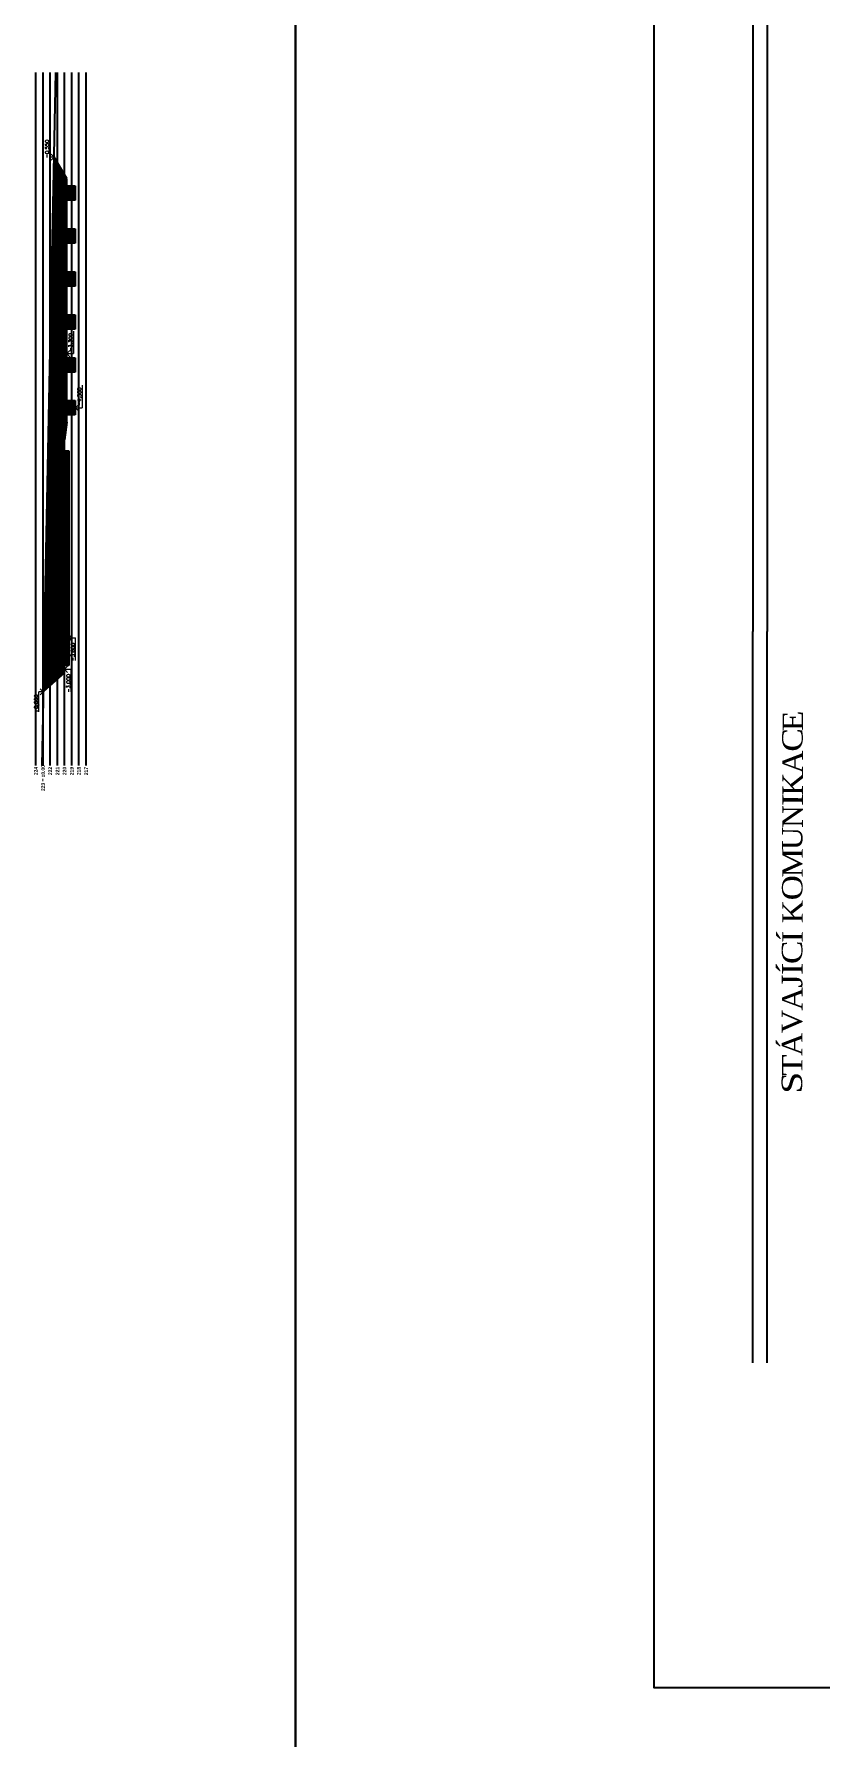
# Model space of a CAD drawing. Header units: millimetres. Extents: x -51 to 2999949, y -1641567 to 415040.
# Drawn here: x 1153430 to 1263304, y 51962 to 289869 of the extents above; entities that cross this region are included whole.
import ezdxf

# ---------------------------------------------------------------- set-up
doc = ezdxf.new("R2010")
doc.units = ezdxf.units.MM
doc.header["$LTSCALE"] = 75
doc.header["$MEASUREMENT"] = 0
doc.layers.get('0').update_dxf_attribs({"linetype": 'CONTINUOUS'})
for name, color, linetype in [('DNO', 210, 'CONTINUOUS'), ('TEXT hloubky ŘEZ', 255, 'CONTINUOUS'), ('ŘEZ bílá', 251, 'CONTINUOUS'), ('ŘEZ červená', 10, 'CONTINUOUS'), ('šrafy', 90, 'CONTINUOUS')]:
    doc.layers.add(name, color=color, linetype=linetype)
doc.layers.add('dělící čára', color=140, linetype='CONTINUOUS', lineweight=30)
doc.layers.add('texty', color=255, linetype='CONTINUOUS', lineweight=15)
doc.styles.add('romans', font='romans.shx')
doc.styles.add('TIMESNEWROMAN', font='times.ttf')
doc.styles.add('ŘEZ HLOUBKY', font='ariblk.ttf', dxfattribs={"width": 0.75, "height": 500})
pattern_1 = [(45, (-22901.95, 0), (-132.582521, 132.582521), [])]

# ---------------------------------------------------------------- blocks, each defined once
blk = doc.blocks.new('*U12')
at = {"layer": 'DNO'}
for p, q in [((-600, 1000), (600, 1000)), ((600, 1000), (600, -1000)), ((600, -1000), (-600, -1000))]:
    blk.add_line(p, q, dxfattribs=at)
blk = doc.blocks.new('*U13')
at = {"layer": 'DNO', "color": 0, "linetype": 'ByBlock', "lineweight": -2, "transparency": 16777216}
for p in [(0, 0), (0, -6000), (0, -12000), (0, -18000), (0, -24000), (0, -30000)]:
    blk.add_blockref('*U12', p, dxfattribs=at)

msp = doc.modelspace()

# ---------------------------------------------------------------- hatches: boundary and pattern name
at = {"layer": 'šrafy'}
h = msp.add_hatch(dxfattribs=at)
h.set_pattern_fill('ANSI31', color=256, scale=1500)
h.set_pattern_definition(pattern_1)
h.paths.add_polyline_path([(1156687.4269, 271924.1818), (1156244.2, 272687.8564), (1155687.4269, 245573.6917), (1155687.4269, 198903.3452), (1156687.4269, 199793.8214)])
h = msp.add_hatch(dxfattribs=at)
h.set_pattern_fill('ANSI31', color=256, scale=1500)
h.set_pattern_definition(pattern_1)
h.paths.add_polyline_path([(1157687.4269, 233234.2977), (1156880.3738, 234041.3508), (1157687.4269, 235239.076), (1157687.4269, 270201.194), (1156687.4269, 271924.1818), (1156687.4269, 199793.8214), (1157687.4269, 200684.2977)])
h = msp.add_hatch(dxfattribs=at)
h.set_pattern_fill('ANSI31', color=256, scale=1500)
h.set_pattern_definition(pattern_1)
h.paths.add_polyline_path([(1157987.4269, 269684.2977), (1157687.4269, 270201.194), (1157687.4269, 235239.076), (1157987.4269, 235684.2977)])
h = msp.add_hatch(dxfattribs=at)
h.set_pattern_fill('ANSI31', color=256, scale=1500)
h.set_pattern_definition(pattern_1)
h.paths.add_polyline_path([(1158687.4269, 268684.2977), (1157987.4269, 268684.2977), (1157987.4269, 266684.2977), (1158687.4269, 266684.2977)])
h = msp.add_hatch(dxfattribs=at)
h.set_pattern_fill('ANSI31', color=256, scale=1500)
h.set_pattern_definition(pattern_1)
h.paths.add_polyline_path([(1159187.4269, 268684.2977), (1158687.4269, 268684.2977), (1158687.4269, 266684.2977), (1159187.4269, 266684.2977)])
h = msp.add_hatch(dxfattribs=at)
h.set_pattern_fill('ANSI31', color=256, scale=1500)
h.set_pattern_definition(pattern_1)
h.paths.add_polyline_path([(1158687.4269, 262684.2977), (1157987.4269, 262684.2977), (1157987.4269, 260684.2977), (1158687.4269, 260684.2977)])
h = msp.add_hatch(dxfattribs=at)
h.set_pattern_fill('ANSI31', color=256, scale=1500)
h.set_pattern_definition(pattern_1)
h.paths.add_polyline_path([(1159187.4269, 262684.2977), (1158687.4269, 262684.2977), (1158687.4269, 260684.2977), (1159187.4269, 260684.2977)])
h = msp.add_hatch(dxfattribs=at)
h.set_pattern_fill('ANSI31', color=256, scale=1500)
h.set_pattern_definition(pattern_1)
h.paths.add_polyline_path([(1158687.4269, 256684.2977), (1157987.4269, 256684.2977), (1157987.4269, 254684.2977), (1158687.4269, 254684.2977)])
h = msp.add_hatch(dxfattribs=at)
h.set_pattern_fill('ANSI31', color=256, scale=1500)
h.set_pattern_definition(pattern_1)
h.paths.add_polyline_path([(1159187.4269, 256684.2977), (1158687.4269, 256684.2977), (1158687.4269, 254684.2977), (1159187.4269, 254684.2977)])
h = msp.add_hatch(dxfattribs=at)
h.set_pattern_fill('ANSI31', color=256, scale=1500)
h.set_pattern_definition(pattern_1)
h.paths.add_polyline_path([(1158687.4269, 250684.2977), (1157987.4269, 250684.2977), (1157987.4269, 248684.2977), (1158687.4269, 248684.2977)])
h = msp.add_hatch(dxfattribs=at)
h.set_pattern_fill('ANSI31', color=256, scale=1500)
h.set_pattern_definition(pattern_1)
h.paths.add_polyline_path([(1159187.4269, 250684.2977), (1158687.4269, 250684.2977), (1158687.4269, 248684.2977), (1159187.4269, 248684.2977)])
h = msp.add_hatch(dxfattribs=at)
h.set_pattern_fill('ANSI31', color=256, scale=1500)
h.set_pattern_definition(pattern_1)
h.paths.add_polyline_path([(1155687.4269, 245573.6917), (1154711.2292, 198034.0643), (1155687.4269, 198903.3452)])
h = msp.add_hatch(dxfattribs=at)
h.set_pattern_fill('ANSI31', color=256, scale=1500)
h.set_pattern_definition(pattern_1)
h.paths.add_polyline_path([(1158687.4269, 244684.2977), (1157987.4269, 244684.2977), (1157987.4269, 242684.2977), (1158687.4269, 242684.2977)])
h = msp.add_hatch(dxfattribs=at)
h.set_pattern_fill('ANSI31', color=256, scale=1500)
h.set_pattern_definition(pattern_1)
h.paths.add_polyline_path([(1159187.4269, 244684.2977), (1158687.4269, 244684.2977), (1158687.4269, 242684.2977), (1159187.4269, 242684.2977)])
h = msp.add_hatch(dxfattribs=at)
h.set_pattern_fill('ANSI31', color=256, scale=1500)
h.set_pattern_definition(pattern_1)
h.paths.add_polyline_path([(1158687.4269, 238684.2977), (1157987.4269, 238684.2977), (1157987.4269, 236684.2977), (1158687.4269, 236684.2977)])
h = msp.add_hatch(dxfattribs=at)
h.set_pattern_fill('ANSI31', color=256, scale=1500)
h.set_pattern_definition(pattern_1)
h.paths.add_polyline_path([(1159187.4269, 238684.2977), (1158687.4269, 238684.2977), (1158687.4269, 236684.2977), (1159187.4269, 236684.2977)])
h = msp.add_hatch(dxfattribs=at)
h.set_pattern_fill('ANSI31', color=256, scale=1500)
h.set_pattern_definition(pattern_1)
h.paths.add_polyline_path([(1157987.4269, 235684.2977), (1157687.4269, 235239.076), (1157687.4269, 233234.2977)])
h = msp.add_hatch(dxfattribs=at)
h.set_pattern_fill('ANSI31', color=256, scale=1500)
h.set_pattern_definition(pattern_1)
h.paths.add_polyline_path([(1157687.4269, 235239.076), (1156880.3738, 234041.3508), (1157687.4269, 233234.2977)], flags=17)
h = msp.add_hatch(dxfattribs=at)
h.set_pattern_fill('ANSI31', color=256, scale=1500)
h.set_pattern_definition(pattern_1)
h.paths.add_polyline_path([(1158287.4269, 231684.2977), (1157687.4269, 231684.2977), (1157687.4269, 201684.2977), (1158287.4269, 201684.2977)])

# ---------------------------------------------------------------- linework, layer by layer
msp.add_lwpolyline([(1239948.9938, 356001.2066), (1239948.9938, 59001.2066), (1449948.9938, 59001.2066), (1449948.9938, 356001.2066)], close=True)
for points in [[(1253799.0401, 302519.0837), (1253799.0401, 206459.2977), (1253901.9177, 206459.2977)], [(1255779.3872, 302519.0837), (1255779.3872, 206459.2977), (1255882.2648, 206459.2977)], [(1253799.0401, 104355.573), (1253799.0401, 206459.2977), (1253901.9177, 206459.2977)], [(1255779.3872, 104355.573), (1255779.3872, 206459.2977), (1255882.2648, 206459.2977)]]:
    msp.add_lwpolyline(points)
at = {"layer": 'DNO'}
for p, q in [((1157987.4269, 269684.2977), (1156244.2, 272687.8564)), ((1157987.4269, 235684.2977), (1157987.4269, 269684.2977)), ((1157987.4269, 235684.2977), (1157987.4269, 245573.6917)), ((1157987.4269, 235684.2977), (1156880.3738, 234041.3508)), ((1157987.4269, 235684.2977), (1157687.4269, 233234.2977)), ((1157687.4269, 233234.2977), (1156880.3738, 234041.3508)), ((1157687.4269, 200684.2977), (1157687.4269, 233234.2977)), ((1157687.4269, 231684.2977), (1158287.4269, 231684.2977)), ((1158287.4269, 231684.2977), (1158287.4269, 201684.2977)), ((1157687.4269, 200684.2977), (1154711.2292, 198034.0643)), ((1158287.4269, 201684.2977), (1157687.4269, 201684.2977))]:
    msp.add_line(p, q, dxfattribs=at)
at = {"layer": 'dělící čára'}
msp.add_line((1189948.9938, 407501.2066), (1189948.9938, -692498.7934), dxfattribs=at)
at = {"layer": 'texty', "linetype": 'ByBlock', "lineweight": 20, "ltscale": 5}
for p, q in [((1155631.6162, 275507.8564), (1155631.6162, 272687.8564)), ((1156244.2, 272687.8564), (1155631.6162, 272687.8564)), ((1156244.2, 272687.8564), (1155817.9081, 273114.1483)), ((1156244.2, 272687.8564), (1155817.9081, 272261.5645)), ((1158929.2592, 248407.3633), (1158929.2592, 245250.7395)), ((1157987.4269, 245250.7395), (1158413.7188, 245677.0314)), ((1157987.4269, 245250.7395), (1158413.7188, 244824.4476)), ((1157987.4269, 245250.7395), (1158929.2592, 245250.7395)), ((1160129.2592, 240840.9215), (1160129.2592, 237684.2977)), ((1159187.4269, 237684.2977), (1159613.7188, 238110.5896)), ((1159187.4269, 237684.2977), (1159613.7188, 237258.0058)), ((1159187.4269, 237684.2977), (1160129.2592, 237684.2977)), ((1158287.4269, 205546.0409), (1158713.7188, 205972.3328)), ((1158287.4269, 205546.0409), (1158713.7188, 205119.749)), ((1158287.4269, 205546.0409), (1159229.2592, 205546.0409)), ((1159229.2592, 202389.417), (1159229.2592, 205546.0409)), ((1157687.4269, 201174.4975), (1158113.7188, 201600.7894)), ((1157687.4269, 201174.4975), (1158113.7188, 200748.2056)), ((1157687.4269, 201174.4975), (1158629.2592, 201174.4975)), ((1158629.2592, 198017.8736), (1158629.2592, 201174.4975)), ((1154711.2292, 198034.0643), (1154098.6453, 198034.0643)), ((1154098.6453, 195214.0643), (1154098.6453, 198034.0643)), ((1154711.2292, 198034.0643), (1154284.9372, 198460.3562)), ((1154711.2292, 198034.0643), (1154284.9372, 197607.7724))]:
    msp.add_line(p, q, dxfattribs=at)
at = {"layer": 'ŘEZ bílá'}
for p, q in [((1153687.4269, 187760.6701), (1153687.4269, 284515.909)), ((1154687.4269, 187760.6701), (1154687.4269, 284515.909)), ((1155687.4269, 187760.6701), (1155687.4269, 284515.909)), ((1156687.4269, 187760.6701), (1156687.4269, 284515.909)), ((1157687.4269, 187760.6701), (1157687.4269, 284515.909)), ((1158687.4269, 187760.6701), (1158687.4269, 284515.909)), ((1159687.4269, 187760.6701), (1159687.4269, 284515.909)), ((1160687.4269, 187760.6701), (1160687.4269, 284515.909))]:
    msp.add_line(p, q, dxfattribs=at)
at = {"layer": 'ŘEZ červená'}
for p, q in [((1154687.4269, 196874.9227), (1156487.0819, 284515.909)), ((1156182.5237, 269684.2977), (1154500.2712, 187760.6701)), ((1154687.4269, 196874.9227), (1155687.4269, 245573.6917))]:
    msp.add_line(p, q, dxfattribs=at)

# ---------------------------------------------------------------- block references
at = {"layer": 'DNO'}
msp.add_blockref('*U13', (1158587.4269, 267684.2977), dxfattribs=at)

# ---------------------------------------------------------------- texts
at = {"char_height": 2863.05416, "attachment_point": 7, "rotation": 89.900411366, "style": 'TIMESNEWROMAN'}
for s, insert, width in [('\\W1.09;E', (1260819.3777, 192519.8976), 4188.811084), ('\\W1.14;C', (1260793.7907, 189665.12), 4490.011551), ('\\W1.04;A', (1260793.6992, 186578.7777), 4592.758633), ('\\W1.03;K', (1260793.6992, 183518.4149), 4572.933721), ('\\W1.19;I', (1260793.7907, 182078.0233), 3142.167689), ('\\W1.02;N', (1260793.7907, 179017.6474), 4557.722998), ('\\W1.04;U', (1260768.243, 175931.3967), 4588.465591), ('\\W1.07;M', (1260768.158, 172099.4221), 5402.248105), ('\\W1.13;O', (1260768.2822, 168910.3788), 4720.524113), ('\\W1.03;K', (1260768.4523, 165721.3748), 4572.933721), ('\\W1.19;Í', (1260768.4981, 162969.2851), 3142.167689), ('\\W1.14;C', (1260742.6953, 160011.7411), 4490.011551), ('\\W1.19;Í', (1260742.6495, 158468.6223), 3142.167689), ('\\W1.09;J', (1260742.6953, 156719.5258), 3226.500007), ('\\W1.04;A', (1260742.8196, 153530.5218), 4592.758633), ('\\W1.05;V', (1260742.9962, 150341.4654), 4599.969062), ('\\W1.04;Á', (1260717.3176, 147177.9175), 4592.758633), ('\\W1.12;T', (1260717.3569, 144425.8802), 4225.102355), ('\\W1.28;S', (1260717.4027, 141905.172), 4219.334297)]:
    msp.add_mtext(s, dxfattribs=dict(at, insert=insert, width=width))
at = {"layer": 'TEXT hloubky ŘEZ', "char_height": 500, "attachment_point": 1, "rotation": 90, "style": 'ŘEZ HLOUBKY'}
for s, width, heights, insert in [('224', 1674.686176, [0], (1153437.4269, 186408.7405)), ('223 = ±0.00', 3549.990573, [1316.3218], (1154437.4269, 184183.5624)), ('222', 1674.686176, [0], (1155437.4269, 186408.7405)), ('221', 1674.686176, [0], (1156437.4269, 186408.7405)), ('220', 1674.686176, [0], (1157437.4269, 186408.7405)), ('219', 1674.686176, [0], (1158437.4269, 186408.7405)), ('218', 1674.686176, [0], (1159437.4269, 186408.7405)), ('217', 1674.686176, [0], (1160437.4269, 186408.7405))]:
    msp.add_mtext_dynamic_manual_height_columns(s, width=width, gutter_width=2500, heights=heights, dxfattribs=dict(at, insert=insert))
at = {"layer": 'texty', "ltscale": 20, "extrusion": (3.39308e-16, 1.93959e-16, -1), "style": 'romans', "text_generation_flag": 2}
for s, p in [('-0,550', (-1155492.7838, 272557.8863)), ('-3,300', (-1158790.4269, 245527.3633)), ('-4,500', (-1159990.4269, 237960.9215)), ('-3,600', (-1159090.4269, 202302.6445)), ('-3,000', (-1158490.4269, 197931.1011)), ('+0,000', (-1153959.813, 195084.0943))]:
    msp.add_text(s, height=514.89696, rotation=270, dxfattribs=at).set_placement(p)

doc.saveas('drawing.dxf')
